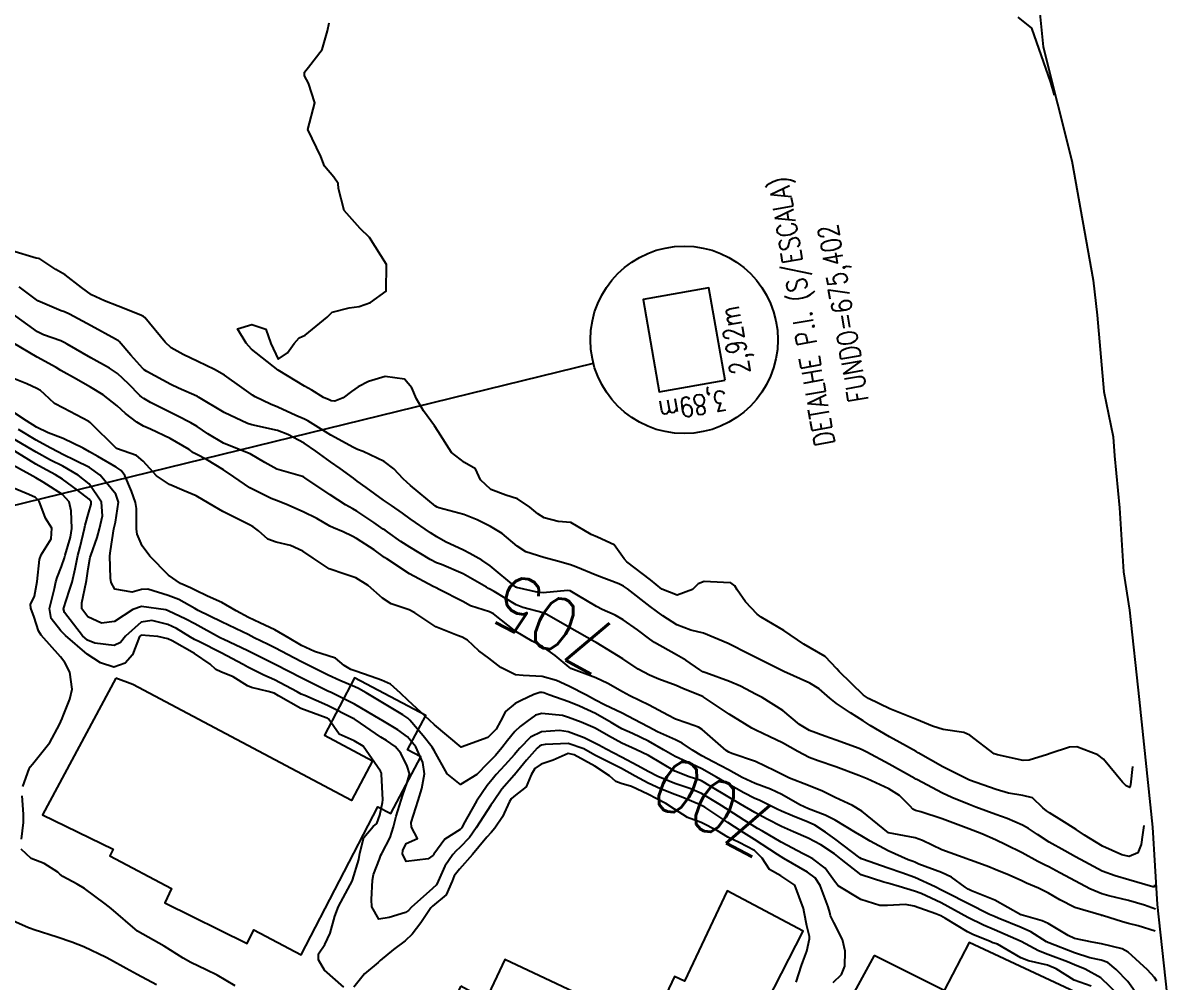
# Model space of a CAD drawing. Header units: metres. Extents: x 298520 to 308411, y 7433745 to 7450750.
# Drawn here: x 301017.1 to 301102.8, y 7447359.5 to 7447431.1 of the extents above; entities that cross this region are included whole.
import ezdxf
from ezdxf.enums import TextEntityAlignment as Align

# ---------------------------------------------------------------- set-up
doc = ezdxf.new("R2010")
doc.units = ezdxf.units.M
doc.header["$LTSCALE"] = 10
doc.linetypes.add('CONTINUO', pattern=[0])
for name, color, linetype in [('Area', 45, 'Continuous'), ('Cotas', 45, 'Continuous'), ('Curvas de Nivel 1m', 11, 'Continuous'), ('Curvas de Nivel 5m', 15, 'Continuous'), ('Edificações', 30, 'Continuous'), ('TEXTO', 45, 'Continuous')]:
    doc.layers.add(name, color=color, linetype=linetype)
doc.styles.add('ROMANS', font='romans', dxfattribs={"height": 0.2})
doc.styles.add('Style-STANDARD', font='STANDARD.shx')

msp = doc.modelspace()

# ---------------------------------------------------------------- linework, layer by layer
at = {"layer": 'Area'}
msp.add_polyline3d([(301092.997, 7447432.29, 708.897), (301093.294, 7447429.296, 708.887), (301095.416, 7447420.798, 708.918), (301097.011, 7447411.89, 708.877), (301097.323, 7447409.276, 708.886), (301097.808, 7447403.563, 708.927), (301098.519, 7447400.18, 709.017), (301098.601, 7447398.755, 709.016), (301098.991, 7447394.882, 708.946), (301099.284, 7447390.097, 708.836), (301099.726, 7447387.235, 708.727), (301100.457, 7447380.551, 717.026), (301101.444, 7447371.032, 719.516), (301101.794, 7447365.246, 706.326), (301102.763, 7447356.309, 711.357)], dxfattribs=at)
at = {"layer": 'Curvas de Nivel 1m', "flags": 128}
for points, elevation in [([(301094.143, 7447425.69), (301093.858, 7447426.633), (301092.446, 7447430.713), (301091.422, 7447431.532)], 709), ([(301099.963, 7447375.55), (301099.819, 7447374.199), (301099.769, 7447373.989), (301099.481, 7447374.105), (301099.212, 7447374.398), (301097.798, 7447376.098), (301097.363, 7447376.424), (301095.809, 7447377.016), (301095.252, 7447377.003), (301093.804, 7447376.53), (301093.6, 7447376.463), (301092.251, 7447376.029), (301091.796, 7447376.013), (301089.88, 7447376.431), (301089.802, 7447376.448), (301089.615, 7447376.512), (301087.817, 7447377.908), (301087.369, 7447378.087), (301085.821, 7447378.32), (301085.008, 7447378.568), (301083.83, 7447379.067), (301083.07, 7447379.356), (301081.842, 7447379.873), (301080.247, 7447380.626), (301079.856, 7447380.893), (301078.052, 7447382.648), (301077.875, 7447382.864), (301077.006, 7447383.785), (301075.89, 7447384.421), (301075.416, 7447384.685), (301073.908, 7447385.719), (301072.219, 7447386.717), (301071.925, 7447386.938), (301071.061, 7447387.86), (301070.433, 7447388.743), (301070.263, 7447389.062), (301069.951, 7447389.276), (301069.416, 7447389.29), (301067.952, 7447389.382), (301067.522, 7447389.204), (301067.099, 7447388.783), (301065.939, 7447388.362), (301064.793, 7447388.812), (301063.953, 7447389.498), (301062.18, 7447390.838), (301061.975, 7447391.079), (301061.25, 7447392.116), (301059.991, 7447392.686), (301059.518, 7447392.875), (301058.002, 7447393.778), (301057.056, 7447393.846), (301056.005, 7447394.128), (301055.526, 7447394.435), (301054.935, 7447394.926), (301054.022, 7447395.538), (301053.147, 7447395.828), (301052.032, 7447396.24), (301051.266, 7447396.972), (301050.873, 7447397.8), (301050.056, 7447398.264), (301049.098, 7447399), (301048.086, 7447400.575), (301047.81, 7447401.013), (301046.996, 7447402.129), (301046.467, 7447403.026), (301046.121, 7447403.848), (301045.58, 7447404.491), (301044.129, 7447404.696), (301042.891, 7447404.306), (301042.121, 7447403.925), (301041.63, 7447403.572), (301040.986, 7447403.091), (301040.371, 7447402.837), (301040.111, 7447402.87), (301039.943, 7447402.934), (301039.533, 7447403.109), (301038.653, 7447403.657), (301038.121, 7447403.963), (301036.133, 7447405.15), (301034.156, 7447406.726), (301033.739, 7447407.184), (301033.112, 7447408.252), (301034.177, 7447408.569), (301035.22, 7447408.21), (301035.585, 7447407.159), (301036.146, 7447405.991), (301036.847, 7447406.448), (301037.345, 7447407.138), (301037.721, 7447407.58), (301038.169, 7447407.773), (301039.81, 7447409.106), (301040.187, 7447409.479), (301041.456, 7447409.821), (301042.191, 7447409.923), (301043.051, 7447410.214), (301044.203, 7447411.06), (301044.233, 7447413.06), (301042.976, 7447415.073), (301042.263, 7447415.741), (301041.063, 7447417.092), (301040.659, 7447418.737), (301040.614, 7447419.097), (301040.308, 7447419.579), (301039.593, 7447420.388), (301039.325, 7447421.115), (301038.353, 7447423.13), (301038.874, 7447425.122), (301038.395, 7447426.593), (301038.102, 7447427.133), (301038.115, 7447427.424), (301038.41, 7447427.798), (301039.425, 7447429.115), (301039.83, 7447430.502), (301039.945, 7447431.107)], 708), ([(301100.793, 7447371.14), (301100.711, 7447370.45), (301100.604, 7447369.734), (301100.349, 7447369.119), (301099.71, 7447368.833), (301099.156, 7447368.954), (301097.721, 7447369.609), (301096.366, 7447370.434), (301095.737, 7447370.863), (301094.668, 7447371.526), (301093.749, 7447372.098), (301093.528, 7447372.241), (301093.261, 7447372.467), (301092.489, 7447373.208), (301091.762, 7447373.39), (301090.704, 7447373.56), (301089.766, 7447373.846), (301087.773, 7447374.53), (301085.787, 7447375.526), (301083.946, 7447376.579), (301083.804, 7447376.668), (301082.568, 7447377.356), (301081.814, 7447377.765), (301080.367, 7447378.625), (301079.828, 7447378.977), (301078.904, 7447379.572), (301077.847, 7447380.252), (301077.35, 7447380.658), (301076.543, 7447381.353), (301075.864, 7447381.783), (301073.908, 7447382.664), (301073.873, 7447382.676), (301073.821, 7447382.701), (301071.882, 7447383.673), (301071.186, 7447384.031), (301069.892, 7447384.68), (301069.751, 7447384.751), (301067.904, 7447385.526), (301066.956, 7447385.735), (301065.913, 7447386.148), (301064.884, 7447386.81), (301063.93, 7447387.516), (301062.229, 7447388.837), (301061.946, 7447389.032), (301061.592, 7447389.201), (301059.957, 7447389.818), (301058.38, 7447390.472), (301057.969, 7447390.624), (301057, 7447390.9), (301055.976, 7447391.172), (301054.646, 7447391.597), (301053.984, 7447392.002), (301052.876, 7447392.951), (301051.998, 7447393.494), (301050.998, 7447393.97), (301050.007, 7447394.382), (301048.142, 7447394.879), (301048.012, 7447394.93), (301047.893, 7447395.011), (301046.035, 7447396.535), (301045.483, 7447397.038), (301044.782, 7447397.781), (301044.056, 7447398.325), (301042.498, 7447399.076), (301042.065, 7447399.242), (301041.778, 7447399.372), (301040.081, 7447400.308), (301038.764, 7447401.12), (301038.348, 7447401.379), (301038.097, 7447401.497), (301037.458, 7447401.778), (301036.105, 7447402.392), (301035.565, 7447402.615), (301034.433, 7447403.175), (301034.233, 7447403.298), (301034.115, 7447403.375), (301033.439, 7447403.867), (301032.129, 7447404.795), (301031.394, 7447405.207), (301030.142, 7447405.814), (301029.054, 7447406.332), (301028.157, 7447406.83), (301027.693, 7447407.255), (301026.181, 7447409.084), (301026.081, 7447409.171), (301025.881, 7447409.275), (301024.193, 7447409.937), (301023.166, 7447410.343), (301022.205, 7447410.796), (301021.454, 7447411.328), (301020.222, 7447412.279), (301019.541, 7447412.665), (301018.478, 7447413.366), (301018.331, 7447413.466), (301018.234, 7447413.494), (301018.073, 7447413.533), (301016.24, 7447414.078)], 707), ([(301101.613, 7447366.72), (301101.61, 7447366.675), (301101.603, 7447366.619), (301101.583, 7447366.576), (301101.483, 7447366.574), (301099.69, 7447367.101), (301098.668, 7447367.381), (301097.696, 7447367.742), (301096.395, 7447368.433), (301095.709, 7447368.823), (301094.894, 7447369.27), (301093.725, 7447369.918), (301092.858, 7447370.473), (301092.189, 7447370.935), (301091.74, 7447371.185), (301090.584, 7447371.663), (301089.748, 7447371.985), (301088.255, 7447372.525), (301087.755, 7447372.711), (301086.455, 7447373.245), (301085.763, 7447373.568), (301083.846, 7447374.579), (301083.774, 7447374.619), (301083.688, 7447374.668), (301081.79, 7447375.731), (301080.125, 7447376.627), (301079.805, 7447376.789), (301079.538, 7447376.9), (301077.812, 7447377.534), (301076.97, 7447377.818), (301075.819, 7447378.24), (301075.081, 7447378.687), (301073.839, 7447379.741), (301072.301, 7447380.716), (301071.855, 7447380.942), (301070.676, 7447381.553), (301069.865, 7447381.912), (301068.092, 7447382.547), (301067.872, 7447382.637), (301067.781, 7447382.68), (301067.639, 7447382.774), (301066.594, 7447383.503), (301065.884, 7447383.907), (301064.263, 7447384.816), (301063.897, 7447385.067), (301062.98, 7447385.756), (301061.918, 7447386.508), (301061.311, 7447386.849), (301060.352, 7447387.289), (301059.929, 7447387.502), (301058.454, 7447388.369), (301057.941, 7447388.67), (301057.746, 7447388.698), (301055.939, 7447388.525), (301055.578, 7447388.554), (301053.943, 7447388.922), (301053.905, 7447388.94), (301051.967, 7447390.555), (301051.366, 7447390.969), (301050.47, 7447391.475), (301049.98, 7447391.714), (301048.645, 7447392.345), (301047.99, 7447392.713), (301047.511, 7447393.015), (301046.003, 7447394.063), (301045.435, 7447394.467), (301044.6, 7447395.051), (301044.019, 7447395.459), (301042.708, 7447396.398), (301042.04, 7447396.877), (301041.772, 7447397.084), (301040.768, 7447397.818), (301040.055, 7447398.321), (301038.95, 7447399.121), (301038.072, 7447399.704), (301036.858, 7447400.365), (301036.085, 7447400.651), (301034.183, 7447401.087), (301034.092, 7447401.107), (301033.851, 7447401.182), (301032.101, 7447402.005), (301030.201, 7447403.13), (301030.113, 7447403.199), (301030.068, 7447403.221), (301028.703, 7447403.826), (301028.121, 7447404.098), (301026.338, 7447405.061), (301026.132, 7447405.19), (301026.087, 7447405.226), (301026.045, 7447405.271), (301025.148, 7447406.285), (301024.274, 7447407.298), (301024.215, 7447407.351), (301024.164, 7447407.383), (301023.997, 7447407.47), (301022.174, 7447408.459), (301020.553, 7447409.336), (301020.186, 7447409.513), (301019.939, 7447409.591), (301018.197, 7447410.338), (301016.797, 7447411.384)], 706), ([(301101.643, 7447363.25), (301100.377, 7447363.652), (301099.647, 7447363.835), (301099.201, 7447363.949), (301097.721, 7447364.419), (301097.653, 7447364.438), (301097.627, 7447364.447), (301095.662, 7447365.035), (301094.519, 7447365.602), (301093.678, 7447366.103), (301092.935, 7447366.471), (301092.049, 7447366.847), (301091.688, 7447367.013), (301090.74, 7447367.452), (301089.697, 7447367.875), (301089.236, 7447368.054), (301087.922, 7447368.528), (301087.704, 7447368.609), (301087.584, 7447368.652), (301085.714, 7447369.324), (301084.279, 7447370.02), (301083.728, 7447370.233), (301081.733, 7447370.61), (301079.749, 7447372.227), (301079.047, 7447372.637), (301077.759, 7447373.245), (301076.813, 7447373.714), (301075.767, 7447374.13), (301074.33, 7447374.694), (301073.777, 7447374.959), (301073.243, 7447375.246), (301071.791, 7447375.923), (301070.025, 7447376.522), (301069.801, 7447376.624), (301069.604, 7447376.752), (301067.818, 7447378.322), (301067.535, 7447378.49), (301066.704, 7447378.787), (301065.827, 7447379.104), (301065.245, 7447379.393), (301063.843, 7447380.14), (301062.403, 7447380.835), (301061.856, 7447381.126), (301060.768, 7447381.762), (301059.866, 7447382.181), (301058.009, 7447382.889), (301057.874, 7447382.968), (301056.821, 7447383.845), (301055.889, 7447384.517), (301055.122, 7447384.928), (301053.903, 7447385.641), (301052.221, 7447386.957), (301051.924, 7447387.101), (301050.518, 7447387.57), (301049.932, 7447387.886), (301048.162, 7447388.786), (301047.942, 7447388.897), (301047.713, 7447389.012), (301045.957, 7447389.946), (301044.25, 7447391.056), (301044.084, 7447391.169), (301043.975, 7447391.249), (301043.307, 7447391.739), (301041.988, 7447392.588), (301041.671, 7447392.766), (301040.994, 7447393.095), (301040.272, 7447393.382), (301039.997, 7447393.52), (301039.042, 7447394.08), (301038.007, 7447394.588), (301036.72, 7447395.143), (301036.017, 7447395.413), (301035.607, 7447395.568), (301034.031, 7447396.374), (301032.818, 7447397.192), (301032.048, 7447397.716), (301030.784, 7447398.485), (301030.059, 7447398.848), (301029.825, 7447398.988), (301029.498, 7447399.228), (301028.075, 7447400.058), (301026.606, 7447400.744), (301026.089, 7447400.987), (301025.591, 7447401.278), (301024.737, 7447401.928), (301024.105, 7447402.493), (301023.06, 7447403.311), (301022.119, 7447403.889), (301020.849, 7447404.609), (301020.13, 7447405.002), (301019.919, 7447405.132), (301019.552, 7447405.349), (301018.144, 7447406.122), (301016.377, 7447407.171)], 704), ([(301101.773, 7447359.53), (301101.604, 7447359.798), (301101.081, 7447360.375), (301099.626, 7447361.689), (301099.173, 7447361.942), (301097.632, 7447362.314), (301096.955, 7447362.427), (301095.636, 7447362.724), (301095.147, 7447362.936), (301093.647, 7447363.831), (301093.214, 7447364.032), (301091.653, 7447364.474), (301091.614, 7447364.49), (301089.669, 7447365.583), (301087.932, 7447366.284), (301087.681, 7447366.389), (301087.448, 7447366.542), (301086.446, 7447367.304), (301085.694, 7447367.63), (301084.002, 7447368.275), (301083.701, 7447368.406), (301083.576, 7447368.457), (301083.19, 7447368.588), (301081.713, 7447369.252), (301080.357, 7447369.99), (301079.729, 7447370.358), (301079.254, 7447370.635), (301077.742, 7447371.549), (301077.013, 7447371.929), (301075.75, 7447372.407), (301075.097, 7447372.687), (301073.76, 7447373.457), (301072.92, 7447373.868), (301071.769, 7447374.298), (301070.807, 7447374.74), (301069.781, 7447375.302), (301068.639, 7447375.913), (301067.797, 7447376.364), (301067.081, 7447376.781), (301066.311, 7447377.295), (301065.81, 7447377.546), (301064.476, 7447378.154), (301063.82, 7447378.504), (301063.217, 7447378.826), (301061.834, 7447379.549), (301060.528, 7447380.174), (301059.848, 7447380.512), (301059.163, 7447380.877), (301057.86, 7447381.569), (301056.936, 7447381.977), (301055.866, 7447382.274), (301054.447, 7447382.354), (301053.868, 7447382.401), (301052.778, 7447382.951), (301051.88, 7447383.654), (301051.121, 7447384.207), (301050.272, 7447384.984), (301049.896, 7447385.217), (301049.547, 7447385.345), (301047.908, 7447385.986), (301046.346, 7447387.026), (301045.925, 7447387.249), (301044.588, 7447387.709), (301043.934, 7447388.126), (301042.865, 7447389.071), (301041.951, 7447389.643), (301041.119, 7447389.929), (301039.961, 7447390.33), (301038.757, 7447391.122), (301037.978, 7447391.633), (301037.056, 7447392.066), (301035.985, 7447392.32), (301035.364, 7447392.537), (301034.682, 7447393.17), (301034.277, 7447393.457), (301033.997, 7447393.605), (301033.153, 7447394.037), (301032.007, 7447394.595), (301030.982, 7447395.21), (301030.021, 7447395.761), (301029.117, 7447396.143), (301028.033, 7447396.608), (301027.066, 7447397.26), (301026.054, 7447398.371), (301025.555, 7447398.775), (301024.063, 7447399.3), (301022.092, 7447401.253), (301022.003, 7447401.321), (301020.103, 7447402.31), (301019.436, 7447402.68), (301018.691, 7447403.361), (301018.378, 7447403.628), (301018.117, 7447403.789), (301017.371, 7447404.127), (301016.125, 7447404.647)], 703), ([(301100.417, 7447358.382), (301099.6, 7447359.506), (301098.728, 7447360.403), (301098.114, 7447360.909), (301097.62, 7447361.082), (301096.782, 7447361.268), (301095.625, 7447361.654), (301093.7, 7447362.391), (301093.632, 7447362.415), (301093.6, 7447362.428), (301093.538, 7447362.461), (301092.372, 7447363.211), (301091.643, 7447363.535), (301089.934, 7447364.223), (301089.651, 7447364.345), (301089.535, 7447364.395), (301089.274, 7447364.516), (301087.665, 7447365.318), (301086.131, 7447366.1), (301085.679, 7447366.331), (301085.223, 7447366.565), (301083.69, 7447367.274), (301082.725, 7447367.627), (301081.696, 7447367.959), (301079.778, 7447368.629), (301079.703, 7447368.665), (301079.598, 7447368.738), (301077.725, 7447370.151), (301077.029, 7447370.661), (301076.236, 7447371.171), (301075.74, 7447371.401), (301074.56, 7447371.877), (301073.748, 7447372.213), (301073.416, 7447372.371), (301072.724, 7447372.715), (301072.065, 7447373.034), (301071.757, 7447373.174), (301070.915, 7447373.585), (301069.768, 7447374.237), (301068.895, 7447374.759), (301067.782, 7447375.391), (301066.676, 7447375.901), (301065.795, 7447376.297), (301064.917, 7447376.809), (301063.809, 7447377.461), (301062.617, 7447378.03), (301061.818, 7447378.376), (301061.516, 7447378.541), (301061.007, 7447378.852), (301059.833, 7447379.509), (301058.656, 7447380.067), (301057.845, 7447380.385), (301056.358, 7447380.912), (301055.986, 7447381.049), (301055.855, 7447381.087), (301055.693, 7447381.083), (301055.241, 7447380.926), (301054.291, 7447380.491), (301053.843, 7447380.255), (301053.115, 7447379.666), (301052.751, 7447378.951), (301052.421, 7447378.35), (301051.811, 7447377.735), (301049.803, 7447376.99), (301047.819, 7447378.662), (301047.448, 7447379.014), (301045.845, 7447380.495), (301045.27, 7447381.039), (301044.523, 7447381.714), (301043.862, 7447382.011), (301043.083, 7447382.285), (301041.869, 7447382.692), (301041.58, 7447382.795), (301041.08, 7447383.092), (301040.415, 7447383.638), (301039.88, 7447383.834), (301038.861, 7447384.142), (301037.888, 7447384.601), (301036.961, 7447385.139), (301035.902, 7447385.776), (301034.784, 7447386.292), (301033.916, 7447386.688), (301033.001, 7447387.189), (301031.929, 7447387.803), (301030.856, 7447388.288), (301029.938, 7447388.733), (301029.605, 7447388.89), (301028.856, 7447389.236), (301027.952, 7447389.86), (301026.55, 7447391.264), (301025.981, 7447392.034), (301025.616, 7447392.902), (301025.568, 7447393.276), (301025.559, 7447394.827), (301025.491, 7447395.278), (301025.191, 7447396.117), (301024.679, 7447397.29), (301024.423, 7447397.67), (301024.049, 7447397.916), (301022.662, 7447398.709), (301022.06, 7447399.065), (301021.584, 7447399.325), (301020.074, 7447400.062), (301018.953, 7447400.484), (301018.086, 7447400.903), (301017.345, 7447401.377), (301016.101, 7447402.196)], 702), ([(301099.02, 7447358.398), (301097.603, 7447359.765), (301096.428, 7447360.432), (301095.616, 7447360.747), (301095.105, 7447360.958), (301093.624, 7447361.524), (301092.941, 7447361.785), (301091.633, 7447362.49), (301089.641, 7447363.367), (301088.83, 7447363.707), (301087.65, 7447364.269), (301087.164, 7447364.545), (301085.665, 7447365.373), (301084.183, 7447366.067), (301083.678, 7447366.252), (301082.524, 7447366.597), (301081.864, 7447366.787), (301081.685, 7447366.846), (301081.38, 7447366.919), (301079.691, 7447367.472), (301078.193, 7447368.645), (301077.709, 7447369.039), (301076.68, 7447369.704), (301075.726, 7447370.218), (301074.623, 7447370.691), (301073.737, 7447371.08), (301072.66, 7447371.634), (301071.747, 7447372.124), (301070.668, 7447372.741), (301069.758, 7447373.285), (301068.458, 7447374.071), (301067.77, 7447374.482), (301067.568, 7447374.57), (301066.841, 7447374.784), (301065.779, 7447375.212), (301064.849, 7447375.747), (301063.796, 7447376.385), (301062.862, 7447376.829), (301061.808, 7447377.306), (301060.814, 7447377.856), (301059.818, 7447378.421), (301058.78, 7447378.88), (301057.828, 7447379.223), (301057.369, 7447379.358), (301055.832, 7447379.528), (301055.362, 7447379.392), (301054.706, 7447378.931), (301054.207, 7447378.548), (301053.815, 7447378.17), (301053.263, 7447377.491), (301052.858, 7447376.949), (301052.376, 7447376.372), (301051.785, 7447375.774), (301050.989, 7447374.972), (301049.771, 7447374.226), (301048.765, 7447375), (301047.8, 7447376.765), (301047.643, 7447377.012), (301046.977, 7447377.853), (301045.97, 7447379.029), (301045.825, 7447379.165), (301045.453, 7447379.411), (301043.843, 7447380.397), (301042.713, 7447381.071), (301042.153, 7447381.375), (301041.857, 7447381.507), (301040.742, 7447381.977), (301039.866, 7447382.383), (301038.376, 7447383.125), (301037.875, 7447383.385), (301037.363, 7447383.65), (301035.886, 7447384.409), (301035.388, 7447384.658), (301034.358, 7447385.173), (301033.896, 7447385.405), (301033.469, 7447385.615), (301031.915, 7447386.369), (301030.169, 7447387.218), (301029.924, 7447387.354), (301028.711, 7447388.019), (301027.934, 7447388.334), (301026.407, 7447388.796), (301025.938, 7447388.784), (301025.23, 7447388.575), (301023.938, 7447388.797), (301023.666, 7447389.303), (301023.621, 7447389.63), (301023.573, 7447391.304), (301023.611, 7447391.669), (301023.871, 7447393.301), (301023.89, 7447393.405), (301023.998, 7447393.817), (301024.211, 7447395.297), (301024.022, 7447395.902), (301022.834, 7447397.312), (301022.049, 7447397.879), (301020.98, 7447398.404), (301020.058, 7447398.855), (301019.737, 7447399.022), (301019.114, 7447399.354), (301018.071, 7447399.94), (301016.747, 7447400.72)], 701), ([(301077.595, 7447359.432), (301078.225, 7447360.022), (301078.458, 7447360.642), (301078.505, 7447361.76), (301078.3, 7447362.643), (301077.645, 7447363.905), (301077.403, 7447364.406), (301077.342, 7447364.655), (301077.229, 7447365.086), (301076.622, 7447366.666), (301076.256, 7447367.239), (301075.693, 7447367.672), (301073.902, 7447368.698), (301073.705, 7447368.812), (301073.428, 7447368.983), (301071.724, 7447370.105), (301070.731, 7447370.74), (301069.739, 7447371.374), (301068.006, 7447372.512), (301067.752, 7447372.649), (301067.67, 7447372.689), (301067.486, 7447372.774), (301066.247, 7447373.282), (301065.76, 7447373.462), (301064.693, 7447373.881), (301063.768, 7447374.305), (301062.816, 7447374.83), (301061.782, 7447375.417), (301060.696, 7447375.95), (301059.796, 7447376.4), (301058.968, 7447376.878), (301057.807, 7447377.279), (301056.089, 7447377.199), (301055.805, 7447377.148), (301055.65, 7447377.076), (301055.49, 7447376.923), (301054.685, 7447376.035), (301053.802, 7447374.94), (301053.79, 7447374.923), (301053.773, 7447374.904), (301052.857, 7447373.854), (301052.218, 7447372.955), (301052.034, 7447372.673), (301051.746, 7447372.258), (301050.926, 7447370.972), (301050.443, 7447370.258), (301049.711, 7447369.511), (301049.431, 7447369.268), (301049.182, 7447368.995), (301048.584, 7447368.111), (301048.101, 7447367.006), (301047.959, 7447366.728), (301047.677, 7447366.443), (301046.073, 7447365.034), (301045.881, 7447364.815), (301045.657, 7447364.647), (301044.433, 7447364.27), (301043.649, 7447364.162), (301043.131, 7447365.065), (301043.116, 7447365.618), (301043.196, 7447367.065), (301043.267, 7447367.484), (301043.699, 7447368.63), (301043.822, 7447368.938), (301043.882, 7447369.058), (301044.512, 7447370.261), (301044.761, 7447371.05), (301044.947, 7447371.842), (301045.326, 7447373.044), (301045.429, 7447373.372), (301045.773, 7447374.362), (301045.935, 7447374.874), (301045.943, 7447375.028), (301045.788, 7447375.58), (301045.31, 7447376.549), (301044.89, 7447377.044), (301044.242, 7447377.488), (301043.81, 7447377.758), (301041.881, 7447379.079), (301041.823, 7447379.113), (301041.752, 7447379.153), (301039.838, 7447380.114), (301038.123, 7447380.853), (301037.85, 7447380.967), (301037.561, 7447381.133), (301035.862, 7447382.036), (301035.079, 7447382.376), (301033.871, 7447382.973), (301033.517, 7447383.184), (301031.886, 7447384.058), (301030.255, 7447384.859), (301029.9, 7447385.036), (301029.589, 7447385.225), (301028.544, 7447385.876), (301027.912, 7447386.157), (301026.712, 7447386.465), (301025.914, 7447386.331), (301024.742, 7447385.287), (301024.374, 7447384.814), (301023.892, 7447384.586), (301022.45, 7447384.759), (301021.898, 7447384.99), (301021.519, 7447385.324), (301020.188, 7447387.069), (301020.116, 7447387.338), (301020.554, 7447388.717), (301020.742, 7447389.332), (301020.97, 7447390.317), (301021.177, 7447391.328), (301021.34, 7447391.966), (301021.679, 7447393.323), (301021.734, 7447393.584), (301022.005, 7447394.551), (301022.181, 7447395.149), (301022.169, 7447395.318), (301022.016, 7447395.527), (301021.147, 7447396.208), (301020.038, 7447397.025), (301019.519, 7447397.348), (301018.543, 7447397.858), (301018.051, 7447398.131), (301016.148, 7447399.303)], 699), ([(301041.04, 7447359.088), (301039.601, 7447360.343), (301039.159, 7447361.115), (301039.153, 7447361.579), (301039.625, 7447362.275), (301040.015, 7447363.104), (301040.383, 7447364.368), (301040.656, 7447365.095), (301041.682, 7447367.033), (301041.695, 7447367.068), (301042.162, 7447368.611), (301042.246, 7447369.075), (301042.539, 7447370.253), (301043.234, 7447371.065), (301043.501, 7447371.296), (301043.742, 7447371.927), (301043.938, 7447372.871), (301043.954, 7447373.058), (301043.861, 7447374.98), (301043.858, 7447375.059), (301043.841, 7447375.116), (301043.784, 7447375.216), (301042.479, 7447377.073), (301041.807, 7447377.471), (301040.692, 7447377.977), (301039.892, 7447379.109), (301039.824, 7447379.167), (301039.736, 7447379.199), (301037.834, 7447379.878), (301036.167, 7447380.828), (301035.851, 7447381.027), (301035.405, 7447381.157), (301034.141, 7447381.461), (301033.857, 7447381.585), (301032.791, 7447382.263), (301031.867, 7447382.626), (301031.474, 7447382.81), (301031.072, 7447383.212), (301029.885, 7447384.003), (301028.213, 7447384.932), (301027.9, 7447385.086), (301027.162, 7447385.257), (301025.904, 7447385.372), (301025.777, 7447385.272), (301025.258, 7447383.904), (301024.706, 7447383.288), (301023.87, 7447382.966), (301022.883, 7447383.31), (301021.882, 7447383.947), (301020.253, 7447385.337), (301019.906, 7447385.693), (301019.182, 7447386.617), (301019.065, 7447387.353), (301019.43, 7447388.84), (301019.546, 7447389.346), (301019.622, 7447389.671), (301019.96, 7447390.495), (301020.174, 7447391.133), (301020.23, 7447391.337), (301020.638, 7447392.682), (301020.726, 7447393.333), (301020.679, 7447394.661), (301020.533, 7447395.335), (301020.021, 7447395.873), (301018.598, 7447396.798), (301018.039, 7447397.128), (301017.592, 7447397.375), (301016.051, 7447398.205)], 698), ([(301017.066, 7447374.075), (301017.55, 7447375.372), (301017.627, 7447375.529), (301017.787, 7447375.734), (301019.085, 7447377.351), (301019.816, 7447378.689), (301020.005, 7447379.154), (301020.078, 7447379.337), (301020.582, 7447380.593), (301020.761, 7447381.331), (301020.589, 7447382.609), (301020.217, 7447383.337), (301019.879, 7447383.758), (301018.43, 7447385.362), (301018.242, 7447385.701), (301017.916, 7447386.71), (301017.671, 7447387.373), (301017.651, 7447387.648), (301017.932, 7447388.28), (301018.138, 7447389.367), (301018.322, 7447391.01), (301018.448, 7447391.363), (301019.195, 7447392.562), (301019.23, 7447393.351), (301018.751, 7447394.109), (301018.3, 7447395.366), (301018.017, 7447395.638), (301017.518, 7447395.877), (301016.029, 7447396.488)], 697), ([(301074.841, 7447359.44), (301075.228, 7447360.684), (301075.341, 7447360.958), (301075.624, 7447361.754), (301075.835, 7447362.677), (301075.825, 7447362.868), (301075.643, 7447363.648), (301075.422, 7447364.682), (301075.385, 7447364.955), (301074.743, 7447366.689), (301073.69, 7447367.391), (301072.854, 7447367.873), (301072.286, 7447368.721), (301071.711, 7447369.277), (301070.582, 7447369.879), (301069.726, 7447370.27), (301068.955, 7447370.758), (301067.739, 7447371.379), (301066.712, 7447371.755), (301065.749, 7447372.367), (301065.106, 7447372.806), (301063.76, 7447373.492), (301062.524, 7447374.074), (301061.767, 7447374.291), (301061.367, 7447374.444), (301060.901, 7447374.853), (301059.784, 7447375.578), (301058.249, 7447376.433), (301057.797, 7447376.525), (301056.678, 7447376.019), (301055.785, 7447375.732), (301055.307, 7447375.398), (301055.049, 7447374.927), (301054.658, 7447374.037), (301053.757, 7447373.318), (301053.551, 7447373.146), (301053.432, 7447372.943), (301052.889, 7447371.801), (301052.338, 7447370.954), (301052.063, 7447370.621), (301051.723, 7447370.276), (301051.129, 7447369.551), (301050.666, 7447368.976), (301049.692, 7447367.899), (301049.296, 7447367.385), (301049.138, 7447366.995), (301048.69, 7447365.983), (301047.664, 7447365.127), (301047.535, 7447365.012), (301046.798, 7447363.87), (301046.144, 7447363.032), (301045.628, 7447362.542), (301044.767, 7447361.903), (301043.756, 7447361.059), (301043.686, 7447360.985), (301043.611, 7447360.912), (301042.589, 7447360.079), (301041.786, 7447359.078)], 698), ([(301016.965, 7447370.127), (301017.121, 7447371.376), (301017.128, 7447371.988), (301017.029, 7447373.377)], 697), ([(301032.932, 7447359.187), (301031.594, 7447359.963), (301030.77, 7447360.378), (301029.61, 7447360.923), (301029.055, 7447361.236), (301027.622, 7447362.146), (301025.633, 7447363.27), (301023.658, 7447364.963), (301023.231, 7447365.304), (301021.674, 7447366.45), (301021.129, 7447366.78), (301020.06, 7447367.344), (301019.842, 7447367.505), (301019.686, 7447367.677), (301018.663, 7447368.326), (301017.696, 7447368.683), (301016.938, 7447369.378)], 697), ([(301027.042, 7447359.256), (301025.601, 7447360.031), (301024.789, 7447360.466), (301023.611, 7447361.129), (301023.301, 7447361.303), (301021.621, 7447362.097), (301020.73, 7447362.44), (301019.627, 7447362.803), (301017.911, 7447363.367), (301017.634, 7447363.466), (301017.492, 7447363.515), (301015.647, 7447364.332)], 696)]:
    msp.add_lwpolyline(points, dxfattribs=dict(at, elevation=elevation))
at = {"layer": 'Curvas de Nivel 5m', "flags": 128}
for points, elevation in [([(301101.663, 7447364.9), (301100.848, 7447365.196), (301099.67, 7447365.557), (301098.19, 7447365.898), (301097.677, 7447366.047), (301096.778, 7447366.429), (301095.688, 7447366.984), (301094.531, 7447367.615), (301093.699, 7447368.055), (301093.425, 7447368.189), (301092.895, 7447368.472), (301091.712, 7447369.115), (301090.507, 7447369.717), (301089.726, 7447370.082), (301088.692, 7447370.52), (301087.737, 7447370.891), (301086.544, 7447371.351), (301085.744, 7447371.65), (301084.154, 7447372.171), (301083.75, 7447372.28), (301083.543, 7447372.375), (301083.348, 7447372.586), (301082.556, 7447373.393), (301081.766, 7447373.888), (301080.136, 7447374.626), (301079.775, 7447374.785), (301079.522, 7447374.888), (301077.786, 7447375.544), (301076.488, 7447375.974), (301075.796, 7447376.24), (301074.956, 7447376.688), (301073.809, 7447377.315), (301072.873, 7447377.774), (301071.818, 7447378.278), (301071.522, 7447378.426), (301070.989, 7447378.733), (301069.834, 7447379.478), (301067.888, 7447380.77), (301067.853, 7447380.787), (301066.431, 7447381.364), (301065.861, 7447381.61), (301064.586, 7447382.093), (301063.868, 7447382.375), (301063.043, 7447382.828), (301061.881, 7447383.604), (301061.118, 7447384.084), (301059.892, 7447384.811), (301059.788, 7447384.871), (301057.909, 7447385.933), (301056.21, 7447386.916), (301056.011, 7447387.006), (301055.924, 7447387.028), (301054.427, 7447387.432), (301053.93, 7447387.638), (301052.265, 7447388.632), (301051.941, 7447388.808), (301051.844, 7447388.864), (301051.692, 7447388.964), (301049.957, 7447389.938), (301048.335, 7447390.638), (301047.969, 7447390.776), (301047.497, 7447391.015), (301045.982, 7447391.936), (301045.316, 7447392.37), (301044.328, 7447393.055), (301044.134, 7447393.197), (301043.995, 7447393.293), (301043.285, 7447393.782), (301042.008, 7447394.636), (301041.724, 7447394.799), (301041.18, 7447395.092), (301040.024, 7447395.859), (301038.132, 7447397.129), (301038.043, 7447397.181), (301037.966, 7447397.208), (301036.049, 7447397.773), (301035.152, 7447398.262), (301034.06, 7447398.914), (301033.361, 7447399.187), (301032.07, 7447399.696), (301030.883, 7447400.41), (301030.089, 7447400.946), (301029.613, 7447401.227), (301028.602, 7447401.747), (301028.1, 7447401.993), (301026.617, 7447402.756), (301026.111, 7447403.032), (301025.969, 7447403.13), (301025.82, 7447403.274), (301024.964, 7447404.13), (301024.129, 7447404.909), (301023.542, 7447405.306), (301022.144, 7447406.071), (301020.385, 7447407.112), (301020.161, 7447407.235), (301019.904, 7447407.344), (301018.61, 7447407.806), (301018.17, 7447408.03), (301016.279, 7447409.389)], 705), ([(301096.864, 7447359.157), (301095.6, 7447359.607), (301094.257, 7447360.454), (301093.616, 7447360.72), (301092.183, 7447361.046), (301091.621, 7447361.265), (301089.861, 7447362.278), (301089.631, 7447362.358), (301089.515, 7447362.395), (301089.286, 7447362.515), (301088.092, 7447362.988), (301087.64, 7447363.209), (301085.999, 7447364.207), (301085.651, 7447364.398), (301085.264, 7447364.564), (301083.661, 7447365.137), (301082.994, 7447365.259), (301081.661, 7447365.177), (301081.091, 7447365.186), (301079.668, 7447365.621), (301077.964, 7447366.647), (301077.686, 7447367.005), (301077.013, 7447367.977), (301076.083, 7447368.674), (301075.706, 7447368.861), (301075.356, 7447369.035), (301073.721, 7447369.917), (301072.309, 7447370.721), (301071.939, 7447370.931), (301071.736, 7447371.047), (301070.938, 7447371.541), (301069.749, 7447372.323), (301069.08, 7447372.757), (301067.761, 7447373.539), (301066.893, 7447373.912), (301065.768, 7447374.289), (301064.511, 7447374.813), (301063.778, 7447375.186), (301063.006, 7447375.606), (301061.794, 7447376.262), (301060.633, 7447376.858), (301060.093, 7447377.153), (301059.807, 7447377.305), (301058.992, 7447377.697), (301057.816, 7447378.152), (301057.168, 7447378.252), (301055.815, 7447378.151), (301054.98, 7447377.759), (301054.204, 7447376.936), (301054.02, 7447376.717), (301053.796, 7447376.453), (301053.08, 7447375.651), (301052.432, 7447374.953), (301052.128, 7447374.598), (301051.765, 7447374.137), (301050.955, 7447372.972), (301049.995, 7447371.246), (301049.854, 7447370.988), (301049.803, 7447370.917), (301049.731, 7447370.857), (301048.581, 7447370.14), (301047.769, 7447369.009), (301047.746, 7447368.966), (301047.702, 7447368.899), (301047.348, 7447368.663), (301045.697, 7447368.453), (301045.437, 7447369.043), (301045.464, 7447369.285), (301045.714, 7447369.804), (301046.555, 7447370.193), (301046.099, 7447371.035), (301046.08, 7447371.378), (301046.59, 7447373.027), (301046.867, 7447373.918), (301047.061, 7447375.017), (301046.947, 7447375.863), (301046.431, 7447377.024), (301045.81, 7447377.778), (301045.08, 7447378.305), (301043.823, 7447379.035), (301043.78, 7447379.06), (301041.84, 7447380.212), (301040.049, 7447381.107), (301039.911, 7447381.166), (301039.854, 7447381.194), (301039.697, 7447381.27), (301037.863, 7447382.181), (301035.97, 7447383.149), (301035.873, 7447383.199), (301034.564, 7447383.854), (301033.883, 7447384.186), (301032.042, 7447385.057), (301031.902, 7447385.123), (301031.756, 7447385.201), (301029.913, 7447386.201), (301029.249, 7447386.563), (301027.922, 7447387.191), (301027.757, 7447387.252), (301025.925, 7447387.512), (301025.275, 7447387.28), (301023.914, 7447386.382), (301022.949, 7447386.273), (301021.917, 7447386.726), (301021.486, 7447387.324), (301021.475, 7447387.777), (301021.801, 7447389.321), (301021.82, 7447389.446), (301021.958, 7447390.327), (301022.109, 7447391.181), (301022.148, 7447391.318), (301022.632, 7447392.668), (301022.803, 7447393.312), (301023.032, 7447394.28), (301022.954, 7447395.311), (301022.033, 7447396.676), (301021.206, 7447397.328), (301020.049, 7447397.977), (301019.143, 7447398.443), (301018.059, 7447399.026), (301017.464, 7447399.376), (301016.075, 7447400.208)], 700)]:
    msp.add_lwpolyline(points, dxfattribs=dict(at, elevation=elevation))
at = {"layer": 'Edificações'}
for points in [[(301024.014, 7447382.156), (301018.548, 7447371.941), (301023.813, 7447369.385), (301023.565, 7447368.875), (301028.175, 7447366.445), (301027.683, 7447365.379), (301033.819, 7447362.331), (301034.336, 7447363.371), (301037.852, 7447361.496), (301043.583, 7447372.546), (301044.558, 7447372.05), (301046.794, 7447376.282), (301045.808, 7447376.804), (301047.164, 7447379.369), (301041.854, 7447382.175), (301039.591, 7447377.892), (301043.196, 7447375.987), (301041.63, 7447373.025), (301025.282, 7447381.679)], [(301049.779, 7447359.147), (301046.101, 7447352.33), (301048.76, 7447350.895), (301048.423, 7447350.269), (301051.556, 7447348.801), (301052.035, 7447349.825), (301053.308, 7447349.229), (301052.46, 7447347.418), (301064.037, 7447341.269), (301071.047, 7447354.843), (301075.365, 7447363.263), (301069.669, 7447366.271), (301066.489, 7447359.519), (301065.739, 7447359.872), (301063.474, 7447355.063), (301060.754, 7447356.343), (301061.212, 7447357.316), (301053.071, 7447361.135), (301051.664, 7447358.137)], [(301080.661, 7447361.439), (301076.783, 7447354.33), (301077.276, 7447354.061), (301076.981, 7447353.521), (301082.457, 7447350.957), (301083.17, 7447352.481), (301084.674, 7447351.777), (301082.948, 7447348.089), (301086.329, 7447346.507), (301085.83, 7447345.439), (301091.31, 7447342.873), (301097.931, 7447357.648), (301087.763, 7447362.409), (301085.885, 7447358.82)]]:
    msp.add_lwpolyline(points, close=True, dxfattribs=at)
at = {"layer": 'TEXTO', "linetype": 'CONTINUO'}
msp.add_polyline3d([(301069.537, 7447404.412, 0), (301068.322, 7447411.306, 0), (301063.398, 7447410.438, 0), (301064.613, 7447403.544, 0), (301069.537, 7447404.412, 0)], close=True, dxfattribs=at)
msp.add_polyline3d([(300904.586, 7447367.638, 0), (301059.686, 7447405.688, 0)], dxfattribs=at)
msp.add_circle((301066.467, 7447407.425), 7, dxfattribs=at)

# ---------------------------------------------------------------- texts
at = {"layer": 'Cotas', "style": 'Style-STANDARD'}
for s, rotation, p in [('705', 151.53545, (301056.774, 7447386.221, 705)), ('700', 152.00321, (301068.754, 7447372.56, 700))]:
    msp.add_text(s, height=4, rotation=rotation, dxfattribs=at).set_placement(p, align=Align.MIDDLE_CENTER)
at = {"layer": 'TEXTO', "style": 'ROMANS', "width": 0.8}
for s, rotation, p in [('DETALHE P.I. (S/ESCALA)', 100, (301077.733, 7447399.649)), ('FUNDO=675,402', 100, (301080.239, 7447402.921)), ('2,92m', 100, (301071.434, 7447404.992)), ('3,89m', 190, (301069.547, 7447403.689))]:
    msp.add_text(s, height=1.5, rotation=rotation, dxfattribs=at).set_placement(p)

doc.saveas('drawing.dxf')
